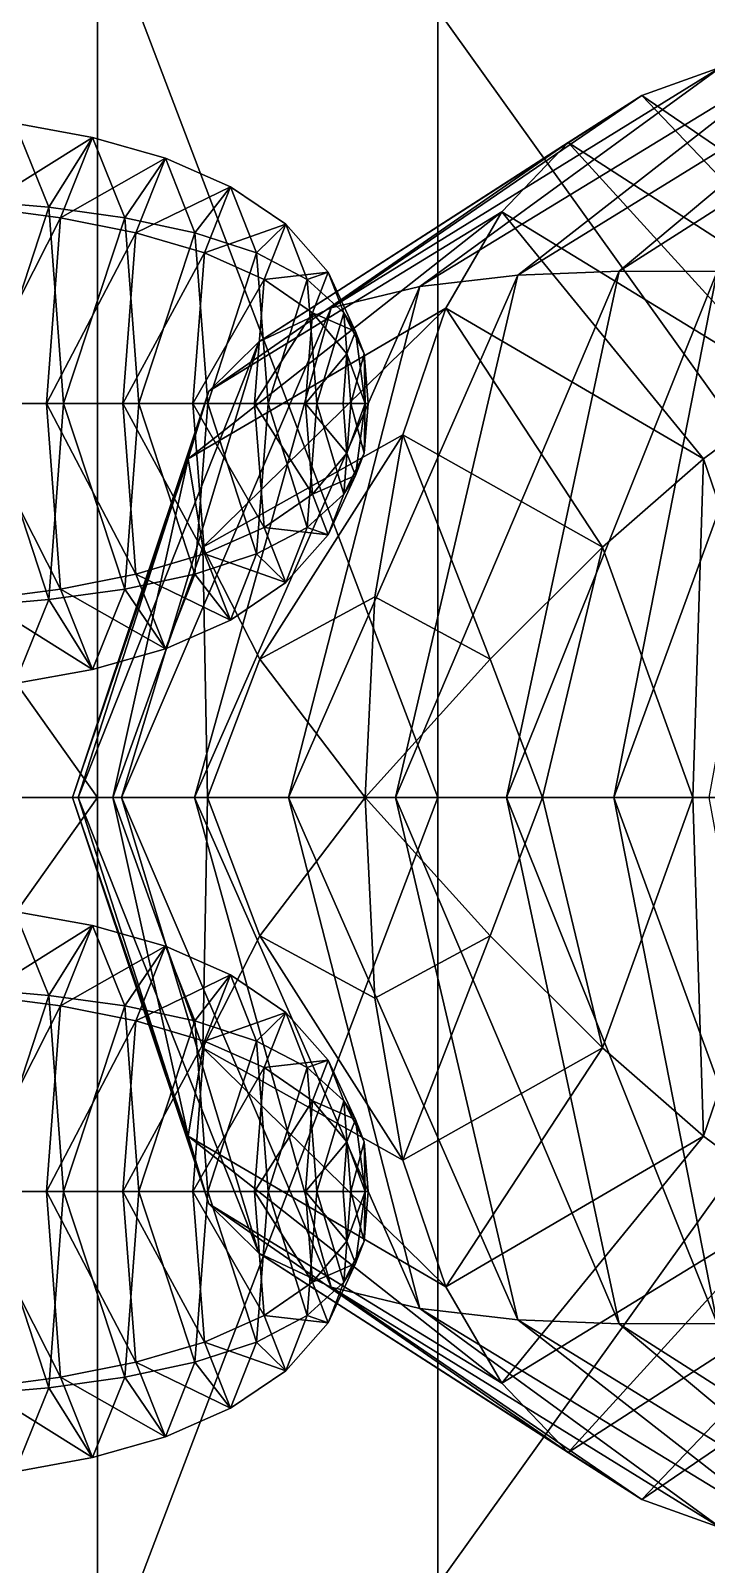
# Model space of a CAD drawing. Extents: x 0 to 32.6, y -11.9 to 11.9.
# Drawn here: x 12.4074 to 12.5742, y -0.189 to 0.189 of the extents above; entities that cross this region are included whole.
import ezdxf

# ---------------------------------------------------------------- set-up
doc = ezdxf.new("R2010")
doc.units = 0

msp = doc.modelspace()

# ---------------------------------------------------------------- linework, layer by layer
for points in [[(12.09664, 1.08, -1.7), (12.50791, 1.08, -1.7), (12.50791, 0, -1.7)], [(12.09664, 1.08, -1.7), (12.50791, 0, -1.7), (12.09664, 0, -1.7)], [(12.09664, 0, 1.3), (12.50791, 0, 1.3), (12.09664, 1.08, 1.3)], [(12.50791, 0, 1.3), (12.50791, 1.08, 1.3), (12.09664, 1.08, 1.3)], [(12.50791, 1.08, -1.7), (12.90925, 1.08, -1.7), (12.90925, 0, -1.7)], [(12.50791, 1.08, -1.7), (12.90925, 0, -1.7), (12.50791, 0, -1.7)], [(12.50791, 0, 1.3), (12.90925, 0, 1.3), (12.50791, 1.08, 1.3)], [(12.90925, 0, 1.3), (12.90925, 1.08, 1.3), (12.50791, 1.08, 1.3)], [(12.20265, 0.31127, -1.10925), (12.42391, 0.31127, -1.10925), (12.42391, 0, -1.17609)], [(12.20265, 0.31127, -1.10925), (12.42391, 0, -1.17609), (12.20265, 0, -1.17609)], [(12.20265, 0, 0.52391), (12.42391, 0, 0.52391), (12.20265, 0.31127, 0.45707)], [(12.42391, 0, 0.52391), (12.42391, 0.31127, 0.45707), (12.20265, 0.31127, 0.45707)], [(12.42391, 0.31127, -1.10925), (12.6471, 0.31127, -1.10925), (12.6471, 0, -1.17609)], [(12.42391, 0.31127, -1.10925), (12.6471, 0, -1.17609), (12.42391, 0, -1.17609)], [(12.42391, 0, 0.52391), (12.6471, 0, 0.52391), (12.42391, 0.31127, 0.45707)], [(12.6471, 0, 0.52391), (12.6471, 0.31127, 0.45707), (12.42391, 0.31127, 0.45707)], [(12.59794, 0.18349, -0.42639), (12.5778, 0.18003, -0.46127), (12.50348, 0.12599, -0.41836)], [(12.59794, 0.18349, -0.42639), (12.50348, 0.12599, -0.41836), (12.52771, 0.12878, -0.38585)], [(12.61807, 0.18442, -0.39152), (12.59794, 0.18349, -0.42639), (12.52771, 0.12878, -0.38585)], [(12.61807, 0.18442, -0.39152), (12.52771, 0.12878, -0.38585), (12.55272, 0.12978, -0.3538)], [(12.63757, 0.18383, -0.35775), (12.61807, 0.18442, -0.39152), (12.55272, 0.12978, -0.3538)], [(12.63757, 0.18383, -0.35775), (12.55272, 0.12978, -0.3538), (12.5769, 0.12967, -0.32272)], [(12.5778, 0.18003, -0.46127), (12.5583, 0.17304, -0.49504), (12.48162, 0.12074, -0.45077)], [(12.5778, 0.18003, -0.46127), (12.48162, 0.12074, -0.45077), (12.50348, 0.12599, -0.41836)], [(12.63498, 0.12074, -0.53931), (12.5583, 0.17304, -0.49504), (12.5778, 0.18003, -0.46127)], [(12.5583, 0.17304, -0.49504), (12.54007, 0.16148, -0.52663), (12.46374, 0.11235, -0.48256)], [(12.5583, 0.17304, -0.49504), (12.46374, 0.11235, -0.48256), (12.48162, 0.12074, -0.45077)], [(12.61639, 0.11235, -0.57069), (12.54007, 0.16148, -0.52663), (12.5583, 0.17304, -0.49504)], [(12.63498, 0.12074, -0.53931), (12.61639, 0.11235, -0.57069), (12.5583, 0.17304, -0.49504)], [(12.40353, 0.16621, -0.5981), (12.39239, 0.14717, -0.54534), (12.41193, 0.14551, -0.55047)], [(12.39513, 0.14551, -0.64573), (12.40353, 0.16621, -0.5981), (12.42273, 0.16271, -0.60149)], [(12.41478, 0.14293, -0.64658), (12.39513, 0.14551, -0.64573), (12.42273, 0.16271, -0.60149)], [(12.42273, 0.16271, -0.60149), (12.40353, 0.16621, -0.5981), (12.41193, 0.14551, -0.55047)], [(12.42273, 0.16271, -0.60149), (12.41193, 0.14551, -0.55047), (12.43069, 0.14293, -0.55639)], [(12.41478, 0.14293, -0.64658), (12.42273, 0.16271, -0.60149), (12.44069, 0.1576, -0.60465)], [(12.44069, 0.1576, -0.60465), (12.42273, 0.16271, -0.60149), (12.43069, 0.14293, -0.55639)], [(12.54007, 0.16148, -0.52663), (12.52373, 0.14437, -0.55492), (12.45144, 0.10017, -0.51318)], [(12.54007, 0.16148, -0.52663), (12.45144, 0.10017, -0.51318), (12.46374, 0.11235, -0.48256)], [(12.59602, 0.10017, -0.59666), (12.52373, 0.14437, -0.55492), (12.54007, 0.16148, -0.52663)], [(12.61639, 0.11235, -0.57069), (12.59602, 0.10017, -0.59666), (12.54007, 0.16148, -0.52663)], [(12.43338, 0.13924, -0.64611), (12.41478, 0.14293, -0.64658), (12.44069, 0.1576, -0.60465)], [(12.44069, 0.1576, -0.60465), (12.43069, 0.14293, -0.55639), (12.448, 0.13924, -0.56319)], [(12.43338, 0.13924, -0.64611), (12.44069, 0.1576, -0.60465), (12.45678, 0.15057, -0.60749)], [(12.45678, 0.15057, -0.60749), (12.44069, 0.1576, -0.60465), (12.448, 0.13924, -0.56319)], [(12.45034, 0.13424, -0.64402), (12.43338, 0.13924, -0.64611), (12.45678, 0.15057, -0.60749)], [(12.45678, 0.15057, -0.60749), (12.448, 0.13924, -0.56319), (12.46322, 0.13424, -0.57095)], [(12.45034, 0.13424, -0.64402), (12.45678, 0.15057, -0.60749), (12.47038, 0.14131, -0.60989)], [(12.47038, 0.14131, -0.60989), (12.45678, 0.15057, -0.60749), (12.46322, 0.13424, -0.57095)], [(12.39154, 0.09714, -0.66611), (12.39513, 0.14551, -0.64573), (12.41478, 0.14293, -0.64658)], [(12.41193, 0.14551, -0.55047), (12.39239, 0.14717, -0.54534), (12.39607, 0.09714, -0.52445)], [(12.41193, 0.14551, -0.55047), (12.39607, 0.09714, -0.52445), (12.41552, 0.09714, -0.53009)], [(12.43069, 0.14293, -0.55639), (12.41193, 0.14551, -0.55047), (12.41552, 0.09714, -0.53009)], [(12.52373, 0.14437, -0.55492), (12.50992, 0.12067, -0.57884), (12.44631, 0.08351, -0.54211)], [(12.52373, 0.14437, -0.55492), (12.44631, 0.08351, -0.54211), (12.45144, 0.10017, -0.51318)], [(12.57353, 0.08351, -0.61557), (12.50992, 0.12067, -0.57884), (12.52373, 0.14437, -0.55492)], [(12.59602, 0.10017, -0.59666), (12.57353, 0.08351, -0.61557), (12.52373, 0.14437, -0.55492)], [(12.41135, 0.09714, -0.66606), (12.39154, 0.09714, -0.66611), (12.41478, 0.14293, -0.64658)], [(12.41135, 0.09714, -0.66606), (12.41478, 0.14293, -0.64658), (12.43338, 0.13924, -0.64611)], [(12.43069, 0.14293, -0.55639), (12.41552, 0.09714, -0.53009), (12.43412, 0.09714, -0.53691)], [(12.448, 0.13924, -0.56319), (12.43069, 0.14293, -0.55639), (12.43412, 0.09714, -0.53691)], [(12.46507, 0.12773, -0.64001), (12.45034, 0.13424, -0.64402), (12.47038, 0.14131, -0.60989)], [(12.47038, 0.14131, -0.60989), (12.46322, 0.13424, -0.57095), (12.47569, 0.12773, -0.57976)], [(12.46507, 0.12773, -0.64001), (12.47038, 0.14131, -0.60989), (12.48087, 0.12952, -0.61174)], [(12.48087, 0.12952, -0.61174), (12.47038, 0.14131, -0.60989), (12.47569, 0.12773, -0.57976)], [(12.43019, 0.09714, -0.66419), (12.41135, 0.09714, -0.66606), (12.43338, 0.13924, -0.64611)], [(12.43019, 0.09714, -0.66419), (12.43338, 0.13924, -0.64611), (12.45034, 0.13424, -0.64402)], [(12.448, 0.13924, -0.56319), (12.43412, 0.09714, -0.53691), (12.45119, 0.09714, -0.54511)], [(12.46322, 0.13424, -0.57095), (12.448, 0.13924, -0.56319), (12.45119, 0.09714, -0.54511)], [(12.4475, 0.09714, -0.66011), (12.43019, 0.09714, -0.66419), (12.45034, 0.13424, -0.64402)], [(12.4475, 0.09714, -0.66011), (12.45034, 0.13424, -0.64402), (12.46507, 0.12773, -0.64001)], [(12.46322, 0.13424, -0.57095), (12.45119, 0.09714, -0.54511), (12.46606, 0.09714, -0.55487)], [(12.47569, 0.12773, -0.57976), (12.46322, 0.13424, -0.57095), (12.46606, 0.09714, -0.55487)], [(12.47698, 0.11951, -0.63376), (12.46507, 0.12773, -0.64001), (12.48087, 0.12952, -0.61174)], [(12.52771, 0.12878, -0.38585), (12.50348, 0.12599, -0.41836), (12.47109, 0, -0.39965)], [(12.52771, 0.12878, -0.38585), (12.47109, 0, -0.39965), (12.49745, 0, -0.36838)], [(12.48087, 0.12952, -0.61174), (12.47569, 0.12773, -0.57976), (12.48475, 0.11951, -0.58971)], [(12.47698, 0.11951, -0.63376), (12.48087, 0.12952, -0.61174), (12.48761, 0.1149, -0.61292)], [(12.48761, 0.1149, -0.61292), (12.48087, 0.12952, -0.61174), (12.48475, 0.11951, -0.58971)], [(12.55272, 0.12978, -0.3538), (12.52771, 0.12878, -0.38585), (12.49745, 0, -0.36838)], [(12.55272, 0.12978, -0.3538), (12.49745, 0, -0.36838), (12.5249, 0, -0.33773)], [(12.5769, 0.12967, -0.32272), (12.55272, 0.12978, -0.3538), (12.5249, 0, -0.33773)], [(12.5769, 0.12967, -0.32272), (12.5249, 0, -0.33773), (12.5514, 0, -0.308)], [(12.59866, 0.12911, -0.29317), (12.5769, 0.12967, -0.32272), (12.5514, 0, -0.308)], [(12.59866, 0.12911, -0.29317), (12.5514, 0, -0.308), (12.57487, 0, -0.27944)], [(12.46271, 0.09714, -0.65339), (12.4475, 0.09714, -0.66011), (12.46507, 0.12773, -0.64001)], [(12.50348, 0.12599, -0.41836), (12.48162, 0.12074, -0.45077), (12.44789, 0, -0.43129)], [(12.50348, 0.12599, -0.41836), (12.44789, 0, -0.43129), (12.47109, 0, -0.39965)], [(12.46271, 0.09714, -0.65339), (12.46507, 0.12773, -0.64001), (12.47698, 0.11951, -0.63376)], [(12.47569, 0.12773, -0.57976), (12.46606, 0.09714, -0.55487), (12.47805, 0.09714, -0.56639)], [(12.48475, 0.11951, -0.58971), (12.47569, 0.12773, -0.57976), (12.47805, 0.09714, -0.56639)], [(12.48162, 0.12074, -0.45077), (12.46374, 0.11235, -0.48256), (12.42989, 0, -0.46301)], [(12.48162, 0.12074, -0.45077), (12.42989, 0, -0.46301), (12.44789, 0, -0.43129)], [(12.50992, 0.12067, -0.57884), (12.44996, 0.06171, -0.56881), (12.44631, 0.08351, -0.54211)], [(12.50992, 0.12067, -0.57884), (12.49928, 0.08938, -0.59728), (12.44996, 0.06171, -0.56881)], [(12.47524, 0.09714, -0.64362), (12.46271, 0.09714, -0.65339), (12.47698, 0.11951, -0.63376)], [(12.47524, 0.09714, -0.64362), (12.47698, 0.11951, -0.63376), (12.48549, 0.10938, -0.62498)], [(12.48549, 0.10938, -0.62498), (12.47698, 0.11951, -0.63376), (12.48761, 0.1149, -0.61292)], [(12.48475, 0.11951, -0.58971), (12.47805, 0.09714, -0.56639), (12.48649, 0.09714, -0.57985)], [(12.48761, 0.1149, -0.61292), (12.48475, 0.11951, -0.58971), (12.48974, 0.10938, -0.60087)], [(12.48974, 0.10938, -0.60087), (12.48475, 0.11951, -0.58971), (12.48649, 0.09714, -0.57985)], [(12.54859, 0.06171, -0.62575), (12.49928, 0.08938, -0.59728), (12.50992, 0.12067, -0.57884)], [(12.57353, 0.08351, -0.61557), (12.54859, 0.06171, -0.62575), (12.50992, 0.12067, -0.57884)], [(12.48549, 0.10938, -0.62498), (12.48761, 0.1149, -0.61292), (12.49, 0.09714, -0.61335)], [(12.49, 0.09714, -0.61335), (12.48761, 0.1149, -0.61292), (12.48974, 0.10938, -0.60087)], [(12.46374, 0.11235, -0.48256), (12.45144, 0.10017, -0.51318), (12.41915, 0, -0.49455)], [(12.46374, 0.11235, -0.48256), (12.41915, 0, -0.49455), (12.42989, 0, -0.46301)], [(12.48453, 0.09714, -0.63041), (12.47524, 0.09714, -0.64362), (12.48549, 0.10938, -0.62498)], [(12.48453, 0.09714, -0.63041), (12.48549, 0.10938, -0.62498), (12.49, 0.09714, -0.61335)], [(12.48974, 0.10938, -0.60087), (12.48649, 0.09714, -0.57985), (12.4907, 0.09714, -0.59544)], [(12.49, 0.09714, -0.61335), (12.48974, 0.10938, -0.60087), (12.4907, 0.09714, -0.59544)], [(12.45144, 0.10017, -0.51318), (12.44631, 0.08351, -0.54211), (12.41774, 0, -0.52562)], [(12.45144, 0.10017, -0.51318), (12.41774, 0, -0.52562), (12.41915, 0, -0.49455)], [(12.6021, 0, -0.63206), (12.57353, 0.08351, -0.61557), (12.59602, 0.10017, -0.59666)], [(12.41478, 0.05135, -0.64658), (12.39513, 0.04878, -0.64573), (12.39154, 0.09714, -0.66611)], [(12.41478, 0.05135, -0.64658), (12.39154, 0.09714, -0.66611), (12.41135, 0.09714, -0.66606)], [(12.39607, 0.09714, -0.52445), (12.39239, 0.04712, -0.54534), (12.41193, 0.04878, -0.55047)], [(12.41552, 0.09714, -0.53009), (12.39607, 0.09714, -0.52445), (12.41193, 0.04878, -0.55047)], [(12.43338, 0.05504, -0.64611), (12.41478, 0.05135, -0.64658), (12.41135, 0.09714, -0.66606)], [(12.43338, 0.05504, -0.64611), (12.41135, 0.09714, -0.66606), (12.43019, 0.09714, -0.66419)], [(12.41552, 0.09714, -0.53009), (12.41193, 0.04878, -0.55047), (12.43069, 0.05135, -0.55639)], [(12.43412, 0.09714, -0.53691), (12.41552, 0.09714, -0.53009), (12.43069, 0.05135, -0.55639)], [(12.45034, 0.06004, -0.64402), (12.43338, 0.05504, -0.64611), (12.43019, 0.09714, -0.66419)], [(12.45034, 0.06004, -0.64402), (12.43019, 0.09714, -0.66419), (12.4475, 0.09714, -0.66011)], [(12.43412, 0.09714, -0.53691), (12.43069, 0.05135, -0.55639), (12.448, 0.05504, -0.56319)], [(12.45119, 0.09714, -0.54511), (12.43412, 0.09714, -0.53691), (12.448, 0.05504, -0.56319)], [(12.46507, 0.06655, -0.64001), (12.45034, 0.06004, -0.64402), (12.4475, 0.09714, -0.66011)], [(12.46507, 0.06655, -0.64001), (12.4475, 0.09714, -0.66011), (12.46271, 0.09714, -0.65339)], [(12.45119, 0.09714, -0.54511), (12.448, 0.05504, -0.56319), (12.46322, 0.06004, -0.57095)], [(12.46606, 0.09714, -0.55487), (12.45119, 0.09714, -0.54511), (12.46322, 0.06004, -0.57095)], [(12.47698, 0.07478, -0.63376), (12.46507, 0.06655, -0.64001), (12.46271, 0.09714, -0.65339)], [(12.47698, 0.07478, -0.63376), (12.46271, 0.09714, -0.65339), (12.47524, 0.09714, -0.64362)], [(12.46606, 0.09714, -0.55487), (12.46322, 0.06004, -0.57095), (12.47569, 0.06655, -0.57976)], [(12.47805, 0.09714, -0.56639), (12.46606, 0.09714, -0.55487), (12.47569, 0.06655, -0.57976)], [(12.48549, 0.08491, -0.62498), (12.47698, 0.07478, -0.63376), (12.47524, 0.09714, -0.64362)], [(12.48549, 0.08491, -0.62498), (12.47524, 0.09714, -0.64362), (12.48453, 0.09714, -0.63041)], [(12.47805, 0.09714, -0.56639), (12.47569, 0.06655, -0.57976), (12.48475, 0.07478, -0.58971)], [(12.48649, 0.09714, -0.57985), (12.47805, 0.09714, -0.56639), (12.48475, 0.07478, -0.58971)], [(12.49, 0.09714, -0.61335), (12.48549, 0.08491, -0.62498), (12.48453, 0.09714, -0.63041)], [(12.48649, 0.09714, -0.57985), (12.48475, 0.07478, -0.58971), (12.48974, 0.08491, -0.60087)], [(12.49, 0.09714, -0.61335), (12.48761, 0.07938, -0.61292), (12.48549, 0.08491, -0.62498)], [(12.4907, 0.09714, -0.59544), (12.48649, 0.09714, -0.57985), (12.48974, 0.08491, -0.60087)], [(12.48974, 0.08491, -0.60087), (12.48761, 0.07938, -0.61292), (12.49, 0.09714, -0.61335)], [(12.4907, 0.09714, -0.59544), (12.48974, 0.08491, -0.60087), (12.49, 0.09714, -0.61335)], [(12.49928, 0.08938, -0.59728), (12.46399, 0.0341, -0.59273), (12.44996, 0.06171, -0.56881)], [(12.49928, 0.08938, -0.59728), (12.49242, 0.0495, -0.60915), (12.46399, 0.0341, -0.59273)], [(12.52086, 0.0341, -0.62556), (12.49242, 0.0495, -0.60915), (12.49928, 0.08938, -0.59728)], [(12.54859, 0.06171, -0.62575), (12.52086, 0.0341, -0.62556), (12.49928, 0.08938, -0.59728)], [(12.44631, 0.08351, -0.54211), (12.42771, 0, -0.55596), (12.41774, 0, -0.52562)], [(12.44631, 0.08351, -0.54211), (12.44996, 0.06171, -0.56881), (12.42771, 0, -0.55596)], [(12.48761, 0.07938, -0.61292), (12.47698, 0.07478, -0.63376), (12.48549, 0.08491, -0.62498)], [(12.48974, 0.08491, -0.60087), (12.48475, 0.07478, -0.58971), (12.48761, 0.07938, -0.61292)], [(12.57084, 0, -0.6386), (12.54859, 0.06171, -0.62575), (12.57353, 0.08351, -0.61557)], [(12.6021, 0, -0.63206), (12.57084, 0, -0.6386), (12.57353, 0.08351, -0.61557)], [(12.48761, 0.07938, -0.61292), (12.48087, 0.06476, -0.61174), (12.47698, 0.07478, -0.63376)], [(12.48475, 0.07478, -0.58971), (12.48087, 0.06476, -0.61174), (12.48761, 0.07938, -0.61292)], [(12.48087, 0.06476, -0.61174), (12.46507, 0.06655, -0.64001), (12.47698, 0.07478, -0.63376)], [(12.48475, 0.07478, -0.58971), (12.47569, 0.06655, -0.57976), (12.48087, 0.06476, -0.61174)], [(12.47038, 0.05297, -0.60989), (12.45034, 0.06004, -0.64402), (12.46507, 0.06655, -0.64001)], [(12.47569, 0.06655, -0.57976), (12.46322, 0.06004, -0.57095), (12.47038, 0.05297, -0.60989)], [(12.48087, 0.06476, -0.61174), (12.47038, 0.05297, -0.60989), (12.46507, 0.06655, -0.64001)], [(12.47569, 0.06655, -0.57976), (12.47038, 0.05297, -0.60989), (12.48087, 0.06476, -0.61174)], [(12.44996, 0.06171, -0.56881), (12.45111, 0, -0.58529), (12.42771, 0, -0.55596)], [(12.44996, 0.06171, -0.56881), (12.46399, 0.0341, -0.59273), (12.45111, 0, -0.58529)], [(12.53374, 0, -0.633), (12.52086, 0.0341, -0.62556), (12.54859, 0.06171, -0.62575)], [(12.57084, 0, -0.6386), (12.53374, 0, -0.633), (12.54859, 0.06171, -0.62575)], [(12.45678, 0.04371, -0.60749), (12.43338, 0.05504, -0.64611), (12.45034, 0.06004, -0.64402)], [(12.46322, 0.06004, -0.57095), (12.448, 0.05504, -0.56319), (12.45678, 0.04371, -0.60749)], [(12.47038, 0.05297, -0.60989), (12.45678, 0.04371, -0.60749), (12.45034, 0.06004, -0.64402)], [(12.46322, 0.06004, -0.57095), (12.45678, 0.04371, -0.60749), (12.47038, 0.05297, -0.60989)], [(12.44069, 0.03668, -0.60465), (12.41478, 0.05135, -0.64658), (12.43338, 0.05504, -0.64611)], [(12.448, 0.05504, -0.56319), (12.43069, 0.05135, -0.55639), (12.44069, 0.03668, -0.60465)], [(12.45678, 0.04371, -0.60749), (12.44069, 0.03668, -0.60465), (12.43338, 0.05504, -0.64611)], [(12.448, 0.05504, -0.56319), (12.44069, 0.03668, -0.60465), (12.45678, 0.04371, -0.60749)], [(12.42273, 0.03157, -0.60149), (12.39513, 0.04878, -0.64573), (12.41478, 0.05135, -0.64658)], [(12.43069, 0.05135, -0.55639), (12.41193, 0.04878, -0.55047), (12.42273, 0.03157, -0.60149)], [(12.44069, 0.03668, -0.60465), (12.42273, 0.03157, -0.60149), (12.41478, 0.05135, -0.64658)], [(12.43069, 0.05135, -0.55639), (12.42273, 0.03157, -0.60149), (12.44069, 0.03668, -0.60465)], [(12.49242, 0.0495, -0.60915), (12.49, 0, -0.61335), (12.46399, 0.0341, -0.59273)], [(12.52086, 0.0341, -0.62556), (12.49, 0, -0.61335), (12.49242, 0.0495, -0.60915)], [(12.41193, 0.04878, -0.55047), (12.39239, 0.04712, -0.54534), (12.40353, 0.02808, -0.5981)], [(12.42273, 0.03157, -0.60149), (12.40353, 0.02808, -0.5981), (12.39513, 0.04878, -0.64573)], [(12.41193, 0.04878, -0.55047), (12.40353, 0.02808, -0.5981), (12.42273, 0.03157, -0.60149)], [(12.46399, 0.0341, -0.59273), (12.49, 0, -0.61335), (12.45111, 0, -0.58529)], [(12.53374, 0, -0.633), (12.49, 0, -0.61335), (12.52086, 0.0341, -0.62556)], [(12.09664, 0, -1.7), (12.50791, 0, -1.7), (12.09664, -1.08, -1.7)], [(12.50791, 0, -1.7), (12.50791, -1.08, -1.7), (12.09664, -1.08, -1.7)], [(12.09664, -1.08, 1.3), (12.50791, -1.08, 1.3), (12.50791, 0, 1.3)], [(12.09664, -1.08, 1.3), (12.50791, 0, 1.3), (12.09664, 0, 1.3)], [(12.20265, 0, -1.17609), (12.42391, 0, -1.17609), (12.20265, -0.31127, -1.10925)], [(12.42391, 0, -1.17609), (12.42391, -0.31127, -1.10925), (12.20265, -0.31127, -1.10925)], [(12.20265, -0.31127, 0.45707), (12.42391, -0.31127, 0.45707), (12.42391, 0, 0.52391)], [(12.20265, -0.31127, 0.45707), (12.42391, 0, 0.52391), (12.20265, 0, 0.52391)], [(12.42391, 0, -1.17609), (12.6471, 0, -1.17609), (12.42391, -0.31127, -1.10925)], [(12.6471, 0, -1.17609), (12.6471, -0.31127, -1.10925), (12.42391, -0.31127, -1.10925)], [(12.42391, -0.31127, 0.45707), (12.6471, -0.31127, 0.45707), (12.6471, 0, 0.52391)], [(12.42391, -0.31127, 0.45707), (12.6471, 0, 0.52391), (12.42391, 0, 0.52391)], [(12.45111, 0, -0.58529), (12.49, 0, -0.61335), (12.46399, -0.0341, -0.59273)], [(12.46399, -0.0341, -0.59273), (12.49, 0, -0.61335), (12.49242, -0.0495, -0.60915)], [(12.49242, -0.0495, -0.60915), (12.49, 0, -0.61335), (12.52086, -0.0341, -0.62556)], [(12.52086, -0.0341, -0.62556), (12.49, 0, -0.61335), (12.53374, 0, -0.633)], [(12.50791, 0, -1.7), (12.90925, 0, -1.7), (12.50791, -1.08, -1.7)], [(12.90925, 0, -1.7), (12.90925, -1.08, -1.7), (12.50791, -1.08, -1.7)], [(12.50791, -1.08, 1.3), (12.90925, -1.08, 1.3), (12.90925, 0, 1.3)], [(12.50791, -1.08, 1.3), (12.90925, 0, 1.3), (12.50791, 0, 1.3)], [(12.41915, 0, -0.49455), (12.41774, 0, -0.52562), (12.45144, -0.10017, -0.51318)], [(12.41774, 0, -0.52562), (12.44631, -0.08351, -0.54211), (12.45144, -0.10017, -0.51318)], [(12.41774, 0, -0.52562), (12.42771, 0, -0.55596), (12.44631, -0.08351, -0.54211)], [(12.42989, 0, -0.46301), (12.41915, 0, -0.49455), (12.46374, -0.11235, -0.48256)], [(12.41915, 0, -0.49455), (12.45144, -0.10017, -0.51318), (12.46374, -0.11235, -0.48256)], [(12.42771, 0, -0.55596), (12.44996, -0.06171, -0.56881), (12.44631, -0.08351, -0.54211)], [(12.42771, 0, -0.55596), (12.45111, 0, -0.58529), (12.44996, -0.06171, -0.56881)], [(12.44789, 0, -0.43129), (12.42989, 0, -0.46301), (12.48162, -0.12074, -0.45077)], [(12.42989, 0, -0.46301), (12.46374, -0.11235, -0.48256), (12.48162, -0.12074, -0.45077)], [(12.47109, 0, -0.39965), (12.44789, 0, -0.43129), (12.50348, -0.12599, -0.41836)], [(12.44789, 0, -0.43129), (12.48162, -0.12074, -0.45077), (12.50348, -0.12599, -0.41836)], [(12.45111, 0, -0.58529), (12.46399, -0.0341, -0.59273), (12.44996, -0.06171, -0.56881)], [(12.49745, 0, -0.36838), (12.47109, 0, -0.39965), (12.52771, -0.12878, -0.38585)], [(12.47109, 0, -0.39965), (12.50348, -0.12599, -0.41836), (12.52771, -0.12878, -0.38585)], [(12.5249, 0, -0.33773), (12.49745, 0, -0.36838), (12.55272, -0.12978, -0.3538)], [(12.49745, 0, -0.36838), (12.52771, -0.12878, -0.38585), (12.55272, -0.12978, -0.3538)], [(12.54859, -0.06171, -0.62575), (12.52086, -0.0341, -0.62556), (12.53374, 0, -0.633)], [(12.5514, 0, -0.308), (12.5249, 0, -0.33773), (12.5769, -0.12967, -0.32272)], [(12.5249, 0, -0.33773), (12.55272, -0.12978, -0.3538), (12.5769, -0.12967, -0.32272)], [(12.54859, -0.06171, -0.62575), (12.53374, 0, -0.633), (12.57084, 0, -0.6386)], [(12.57353, -0.08351, -0.61557), (12.54859, -0.06171, -0.62575), (12.57084, 0, -0.6386)], [(12.57487, 0, -0.27944), (12.5514, 0, -0.308), (12.59866, -0.12911, -0.29317)], [(12.5514, 0, -0.308), (12.5769, -0.12967, -0.32272), (12.59866, -0.12911, -0.29317)], [(12.57353, -0.08351, -0.61557), (12.57084, 0, -0.6386), (12.6021, 0, -0.63206)], [(12.59602, -0.10017, -0.59666), (12.57353, -0.08351, -0.61557), (12.6021, 0, -0.63206)], [(12.40353, -0.02808, -0.5981), (12.39239, -0.04712, -0.54534), (12.41193, -0.04878, -0.55047)], [(12.39513, -0.04878, -0.64573), (12.40353, -0.02808, -0.5981), (12.42273, -0.03157, -0.60149)], [(12.42273, -0.03157, -0.60149), (12.40353, -0.02808, -0.5981), (12.41193, -0.04878, -0.55047)], [(12.41478, -0.05135, -0.64658), (12.39513, -0.04878, -0.64573), (12.42273, -0.03157, -0.60149)], [(12.42273, -0.03157, -0.60149), (12.41193, -0.04878, -0.55047), (12.43069, -0.05135, -0.55639)], [(12.41478, -0.05135, -0.64658), (12.42273, -0.03157, -0.60149), (12.44069, -0.03668, -0.60465)], [(12.44069, -0.03668, -0.60465), (12.42273, -0.03157, -0.60149), (12.43069, -0.05135, -0.55639)], [(12.43338, -0.05504, -0.64611), (12.41478, -0.05135, -0.64658), (12.44069, -0.03668, -0.60465)], [(12.44069, -0.03668, -0.60465), (12.43069, -0.05135, -0.55639), (12.448, -0.05504, -0.56319)], [(12.43338, -0.05504, -0.64611), (12.44069, -0.03668, -0.60465), (12.45678, -0.04371, -0.60749)], [(12.45678, -0.04371, -0.60749), (12.44069, -0.03668, -0.60465), (12.448, -0.05504, -0.56319)], [(12.44996, -0.06171, -0.56881), (12.46399, -0.0341, -0.59273), (12.49928, -0.08938, -0.59728)], [(12.46399, -0.0341, -0.59273), (12.49242, -0.0495, -0.60915), (12.49928, -0.08938, -0.59728)], [(12.49928, -0.08938, -0.59728), (12.49242, -0.0495, -0.60915), (12.52086, -0.0341, -0.62556)], [(12.49928, -0.08938, -0.59728), (12.52086, -0.0341, -0.62556), (12.54859, -0.06171, -0.62575)], [(12.45034, -0.06004, -0.64402), (12.43338, -0.05504, -0.64611), (12.45678, -0.04371, -0.60749)], [(12.45678, -0.04371, -0.60749), (12.448, -0.05504, -0.56319), (12.46322, -0.06004, -0.57095)], [(12.45034, -0.06004, -0.64402), (12.45678, -0.04371, -0.60749), (12.47038, -0.05297, -0.60989)], [(12.47038, -0.05297, -0.60989), (12.45678, -0.04371, -0.60749), (12.46322, -0.06004, -0.57095)], [(12.39154, -0.09714, -0.66611), (12.39513, -0.04878, -0.64573), (12.41478, -0.05135, -0.64658)], [(12.41193, -0.04878, -0.55047), (12.39239, -0.04712, -0.54534), (12.39607, -0.09714, -0.52445)], [(12.41193, -0.04878, -0.55047), (12.39607, -0.09714, -0.52445), (12.41552, -0.09714, -0.53009)], [(12.43069, -0.05135, -0.55639), (12.41193, -0.04878, -0.55047), (12.41552, -0.09714, -0.53009)], [(12.41135, -0.09714, -0.66606), (12.39154, -0.09714, -0.66611), (12.41478, -0.05135, -0.64658)], [(12.41135, -0.09714, -0.66606), (12.41478, -0.05135, -0.64658), (12.43338, -0.05504, -0.64611)], [(12.43069, -0.05135, -0.55639), (12.41552, -0.09714, -0.53009), (12.43412, -0.09714, -0.53691)], [(12.448, -0.05504, -0.56319), (12.43069, -0.05135, -0.55639), (12.43412, -0.09714, -0.53691)], [(12.43019, -0.09714, -0.66419), (12.41135, -0.09714, -0.66606), (12.43338, -0.05504, -0.64611)], [(12.43019, -0.09714, -0.66419), (12.43338, -0.05504, -0.64611), (12.45034, -0.06004, -0.64402)], [(12.448, -0.05504, -0.56319), (12.43412, -0.09714, -0.53691), (12.45119, -0.09714, -0.54511)], [(12.46322, -0.06004, -0.57095), (12.448, -0.05504, -0.56319), (12.45119, -0.09714, -0.54511)], [(12.46507, -0.06655, -0.64001), (12.45034, -0.06004, -0.64402), (12.47038, -0.05297, -0.60989)], [(12.47038, -0.05297, -0.60989), (12.46322, -0.06004, -0.57095), (12.47569, -0.06655, -0.57976)], [(12.46507, -0.06655, -0.64001), (12.47038, -0.05297, -0.60989), (12.48087, -0.06476, -0.61174)], [(12.48087, -0.06476, -0.61174), (12.47038, -0.05297, -0.60989), (12.47569, -0.06655, -0.57976)], [(12.4475, -0.09714, -0.66011), (12.43019, -0.09714, -0.66419), (12.45034, -0.06004, -0.64402)], [(12.4475, -0.09714, -0.66011), (12.45034, -0.06004, -0.64402), (12.46507, -0.06655, -0.64001)], [(12.46322, -0.06004, -0.57095), (12.45119, -0.09714, -0.54511), (12.46606, -0.09714, -0.55487)], [(12.47569, -0.06655, -0.57976), (12.46322, -0.06004, -0.57095), (12.46606, -0.09714, -0.55487)], [(12.44631, -0.08351, -0.54211), (12.44996, -0.06171, -0.56881), (12.50992, -0.12067, -0.57884)], [(12.44996, -0.06171, -0.56881), (12.49928, -0.08938, -0.59728), (12.50992, -0.12067, -0.57884)], [(12.50992, -0.12067, -0.57884), (12.49928, -0.08938, -0.59728), (12.54859, -0.06171, -0.62575)], [(12.50992, -0.12067, -0.57884), (12.54859, -0.06171, -0.62575), (12.57353, -0.08351, -0.61557)], [(12.46271, -0.09714, -0.65339), (12.4475, -0.09714, -0.66011), (12.46507, -0.06655, -0.64001)], [(12.46271, -0.09714, -0.65339), (12.46507, -0.06655, -0.64001), (12.47698, -0.07478, -0.63376)], [(12.47698, -0.07478, -0.63376), (12.46507, -0.06655, -0.64001), (12.48087, -0.06476, -0.61174)], [(12.47569, -0.06655, -0.57976), (12.46606, -0.09714, -0.55487), (12.47805, -0.09714, -0.56639)], [(12.48087, -0.06476, -0.61174), (12.47569, -0.06655, -0.57976), (12.48475, -0.07478, -0.58971)], [(12.48475, -0.07478, -0.58971), (12.47569, -0.06655, -0.57976), (12.47805, -0.09714, -0.56639)], [(12.47698, -0.07478, -0.63376), (12.48087, -0.06476, -0.61174), (12.48761, -0.07938, -0.61292)], [(12.48761, -0.07938, -0.61292), (12.48087, -0.06476, -0.61174), (12.48475, -0.07478, -0.58971)], [(12.47524, -0.09714, -0.64362), (12.46271, -0.09714, -0.65339), (12.47698, -0.07478, -0.63376)], [(12.47524, -0.09714, -0.64362), (12.47698, -0.07478, -0.63376), (12.48549, -0.08491, -0.62498)], [(12.48549, -0.08491, -0.62498), (12.47698, -0.07478, -0.63376), (12.48761, -0.07938, -0.61292)], [(12.48475, -0.07478, -0.58971), (12.47805, -0.09714, -0.56639), (12.48649, -0.09714, -0.57985)], [(12.48761, -0.07938, -0.61292), (12.48475, -0.07478, -0.58971), (12.48974, -0.08491, -0.60087)], [(12.48974, -0.08491, -0.60087), (12.48475, -0.07478, -0.58971), (12.48649, -0.09714, -0.57985)], [(12.48549, -0.08491, -0.62498), (12.48761, -0.07938, -0.61292), (12.49, -0.09714, -0.61335)], [(12.49, -0.09714, -0.61335), (12.48761, -0.07938, -0.61292), (12.48974, -0.08491, -0.60087)], [(12.45144, -0.10017, -0.51318), (12.44631, -0.08351, -0.54211), (12.52373, -0.14437, -0.55492)], [(12.44631, -0.08351, -0.54211), (12.50992, -0.12067, -0.57884), (12.52373, -0.14437, -0.55492)], [(12.48453, -0.09714, -0.63041), (12.47524, -0.09714, -0.64362), (12.48549, -0.08491, -0.62498)], [(12.48453, -0.09714, -0.63041), (12.48549, -0.08491, -0.62498), (12.49, -0.09714, -0.61335)], [(12.48974, -0.08491, -0.60087), (12.48649, -0.09714, -0.57985), (12.4907, -0.09714, -0.59544)], [(12.49, -0.09714, -0.61335), (12.48974, -0.08491, -0.60087), (12.4907, -0.09714, -0.59544)], [(12.52373, -0.14437, -0.55492), (12.50992, -0.12067, -0.57884), (12.57353, -0.08351, -0.61557)], [(12.52373, -0.14437, -0.55492), (12.57353, -0.08351, -0.61557), (12.59602, -0.10017, -0.59666)], [(12.41478, -0.14293, -0.64658), (12.39513, -0.14551, -0.64573), (12.39154, -0.09714, -0.66611)], [(12.41478, -0.14293, -0.64658), (12.39154, -0.09714, -0.66611), (12.41135, -0.09714, -0.66606)], [(12.39607, -0.09714, -0.52445), (12.39239, -0.14717, -0.54534), (12.41193, -0.14551, -0.55047)], [(12.41552, -0.09714, -0.53009), (12.39607, -0.09714, -0.52445), (12.41193, -0.14551, -0.55047)], [(12.43338, -0.13924, -0.64611), (12.41478, -0.14293, -0.64658), (12.41135, -0.09714, -0.66606)], [(12.43338, -0.13924, -0.64611), (12.41135, -0.09714, -0.66606), (12.43019, -0.09714, -0.66419)], [(12.41552, -0.09714, -0.53009), (12.41193, -0.14551, -0.55047), (12.43069, -0.14293, -0.55639)], [(12.43412, -0.09714, -0.53691), (12.41552, -0.09714, -0.53009), (12.43069, -0.14293, -0.55639)], [(12.45034, -0.13424, -0.64402), (12.43338, -0.13924, -0.64611), (12.43019, -0.09714, -0.66419)], [(12.45034, -0.13424, -0.64402), (12.43019, -0.09714, -0.66419), (12.4475, -0.09714, -0.66011)], [(12.43412, -0.09714, -0.53691), (12.43069, -0.14293, -0.55639), (12.448, -0.13924, -0.56319)], [(12.45119, -0.09714, -0.54511), (12.43412, -0.09714, -0.53691), (12.448, -0.13924, -0.56319)], [(12.46507, -0.12773, -0.64001), (12.45034, -0.13424, -0.64402), (12.4475, -0.09714, -0.66011)], [(12.46507, -0.12773, -0.64001), (12.4475, -0.09714, -0.66011), (12.46271, -0.09714, -0.65339)], [(12.45119, -0.09714, -0.54511), (12.448, -0.13924, -0.56319), (12.46322, -0.13424, -0.57095)], [(12.46606, -0.09714, -0.55487), (12.45119, -0.09714, -0.54511), (12.46322, -0.13424, -0.57095)], [(12.47698, -0.11951, -0.63376), (12.46507, -0.12773, -0.64001), (12.46271, -0.09714, -0.65339)], [(12.47698, -0.11951, -0.63376), (12.46271, -0.09714, -0.65339), (12.47524, -0.09714, -0.64362)], [(12.46606, -0.09714, -0.55487), (12.46322, -0.13424, -0.57095), (12.47569, -0.12773, -0.57976)], [(12.47805, -0.09714, -0.56639), (12.46606, -0.09714, -0.55487), (12.47569, -0.12773, -0.57976)], [(12.48549, -0.10938, -0.62498), (12.47698, -0.11951, -0.63376), (12.47524, -0.09714, -0.64362)], [(12.48549, -0.10938, -0.62498), (12.47524, -0.09714, -0.64362), (12.48453, -0.09714, -0.63041)], [(12.47805, -0.09714, -0.56639), (12.47569, -0.12773, -0.57976), (12.48475, -0.11951, -0.58971)], [(12.48649, -0.09714, -0.57985), (12.47805, -0.09714, -0.56639), (12.48475, -0.11951, -0.58971)], [(12.49, -0.09714, -0.61335), (12.48549, -0.10938, -0.62498), (12.48453, -0.09714, -0.63041)], [(12.48649, -0.09714, -0.57985), (12.48475, -0.11951, -0.58971), (12.48974, -0.10938, -0.60087)], [(12.49, -0.09714, -0.61335), (12.48761, -0.1149, -0.61292), (12.48549, -0.10938, -0.62498)], [(12.4907, -0.09714, -0.59544), (12.48649, -0.09714, -0.57985), (12.48974, -0.10938, -0.60087)], [(12.48974, -0.10938, -0.60087), (12.48761, -0.1149, -0.61292), (12.49, -0.09714, -0.61335)], [(12.4907, -0.09714, -0.59544), (12.48974, -0.10938, -0.60087), (12.49, -0.09714, -0.61335)], [(12.46374, -0.11235, -0.48256), (12.45144, -0.10017, -0.51318), (12.54007, -0.16148, -0.52663)], [(12.45144, -0.10017, -0.51318), (12.52373, -0.14437, -0.55492), (12.54007, -0.16148, -0.52663)], [(12.54007, -0.16148, -0.52663), (12.52373, -0.14437, -0.55492), (12.59602, -0.10017, -0.59666)], [(12.54007, -0.16148, -0.52663), (12.59602, -0.10017, -0.59666), (12.61639, -0.11235, -0.57069)], [(12.48761, -0.1149, -0.61292), (12.47698, -0.11951, -0.63376), (12.48549, -0.10938, -0.62498)], [(12.48974, -0.10938, -0.60087), (12.48475, -0.11951, -0.58971), (12.48761, -0.1149, -0.61292)], [(12.48162, -0.12074, -0.45077), (12.46374, -0.11235, -0.48256), (12.5583, -0.17304, -0.49504)], [(12.46374, -0.11235, -0.48256), (12.54007, -0.16148, -0.52663), (12.5583, -0.17304, -0.49504)], [(12.5583, -0.17304, -0.49504), (12.54007, -0.16148, -0.52663), (12.61639, -0.11235, -0.57069)], [(12.5583, -0.17304, -0.49504), (12.61639, -0.11235, -0.57069), (12.63498, -0.12074, -0.53931)], [(12.48761, -0.1149, -0.61292), (12.48087, -0.12952, -0.61174), (12.47698, -0.11951, -0.63376)], [(12.48475, -0.11951, -0.58971), (12.48087, -0.12952, -0.61174), (12.48761, -0.1149, -0.61292)], [(12.48087, -0.12952, -0.61174), (12.46507, -0.12773, -0.64001), (12.47698, -0.11951, -0.63376)], [(12.48475, -0.11951, -0.58971), (12.47569, -0.12773, -0.57976), (12.48087, -0.12952, -0.61174)], [(12.50348, -0.12599, -0.41836), (12.48162, -0.12074, -0.45077), (12.5778, -0.18003, -0.46127)], [(12.48162, -0.12074, -0.45077), (12.5583, -0.17304, -0.49504), (12.5778, -0.18003, -0.46127)], [(12.5778, -0.18003, -0.46127), (12.5583, -0.17304, -0.49504), (12.63498, -0.12074, -0.53931)], [(12.47038, -0.14131, -0.60989), (12.45034, -0.13424, -0.64402), (12.46507, -0.12773, -0.64001)], [(12.47569, -0.12773, -0.57976), (12.46322, -0.13424, -0.57095), (12.47038, -0.14131, -0.60989)], [(12.48087, -0.12952, -0.61174), (12.47038, -0.14131, -0.60989), (12.46507, -0.12773, -0.64001)], [(12.47569, -0.12773, -0.57976), (12.47038, -0.14131, -0.60989), (12.48087, -0.12952, -0.61174)], [(12.52771, -0.12878, -0.38585), (12.50348, -0.12599, -0.41836), (12.59794, -0.18349, -0.42639)], [(12.50348, -0.12599, -0.41836), (12.5778, -0.18003, -0.46127), (12.59794, -0.18349, -0.42639)], [(12.55272, -0.12978, -0.3538), (12.52771, -0.12878, -0.38585), (12.61807, -0.18442, -0.39152)], [(12.52771, -0.12878, -0.38585), (12.59794, -0.18349, -0.42639), (12.61807, -0.18442, -0.39152)], [(12.5769, -0.12967, -0.32272), (12.55272, -0.12978, -0.3538), (12.63757, -0.18383, -0.35775)], [(12.55272, -0.12978, -0.3538), (12.61807, -0.18442, -0.39152), (12.63757, -0.18383, -0.35775)], [(12.45678, -0.15057, -0.60749), (12.43338, -0.13924, -0.64611), (12.45034, -0.13424, -0.64402)], [(12.46322, -0.13424, -0.57095), (12.448, -0.13924, -0.56319), (12.45678, -0.15057, -0.60749)], [(12.47038, -0.14131, -0.60989), (12.45678, -0.15057, -0.60749), (12.45034, -0.13424, -0.64402)], [(12.46322, -0.13424, -0.57095), (12.45678, -0.15057, -0.60749), (12.47038, -0.14131, -0.60989)], [(12.44069, -0.1576, -0.60465), (12.41478, -0.14293, -0.64658), (12.43338, -0.13924, -0.64611)], [(12.448, -0.13924, -0.56319), (12.43069, -0.14293, -0.55639), (12.44069, -0.1576, -0.60465)], [(12.45678, -0.15057, -0.60749), (12.44069, -0.1576, -0.60465), (12.43338, -0.13924, -0.64611)], [(12.448, -0.13924, -0.56319), (12.44069, -0.1576, -0.60465), (12.45678, -0.15057, -0.60749)], [(12.42273, -0.16271, -0.60149), (12.39513, -0.14551, -0.64573), (12.41478, -0.14293, -0.64658)], [(12.43069, -0.14293, -0.55639), (12.41193, -0.14551, -0.55047), (12.42273, -0.16271, -0.60149)], [(12.44069, -0.1576, -0.60465), (12.42273, -0.16271, -0.60149), (12.41478, -0.14293, -0.64658)], [(12.43069, -0.14293, -0.55639), (12.42273, -0.16271, -0.60149), (12.44069, -0.1576, -0.60465)], [(12.41193, -0.14551, -0.55047), (12.39239, -0.14717, -0.54534), (12.40353, -0.16621, -0.5981)], [(12.42273, -0.16271, -0.60149), (12.40353, -0.16621, -0.5981), (12.39513, -0.14551, -0.64573)], [(12.41193, -0.14551, -0.55047), (12.40353, -0.16621, -0.5981), (12.42273, -0.16271, -0.60149)]]:
    msp.add_3dface(points)

doc.saveas('drawing.dxf')
